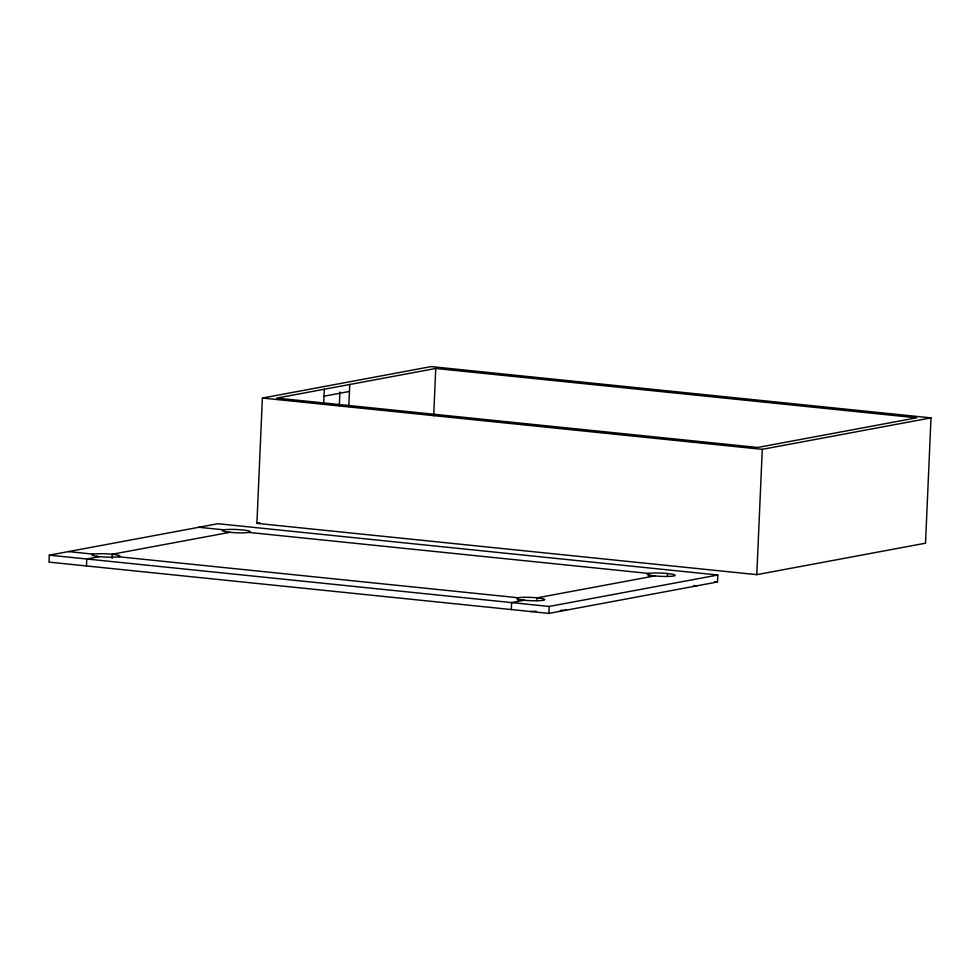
<?xml version="1.0" encoding="UTF-8"?>
<svg xmlns="http://www.w3.org/2000/svg" width="980" height="980" viewBox="0 0 980 980"><rect width="100%" height="100%" fill="white"/><g stroke="black" fill="none" stroke-linecap="round" stroke-linejoin="round"><path stroke-width="1.47" d="M49.306 555.158L49 562.116L548.898 613.407L717.507 581.973L717.813 575.015L217.915 523.724L49.306 555.158L549.204 606.449L717.813 575.015M86.473 565.962L86.779 559.004L99.507 556.628M112.051 558.429L112.235 554.251L229.945 532.312M256.907 523.357L262.383 398.052L431.102 366.594L931 417.884L925.524 543.19L756.805 574.648L256.907 523.357L259.896 522.806M323.657 403.772L324.294 389.244M339.313 405.622L339.901 392M348.782 406.59L349.75 384.503M433.687 415.765L435.757 368.468L916.704 417.811L757.626 447.468L276.679 398.113L435.757 368.468M511.315 609.548L511.621 602.59L524.349 600.213M518.089 600.532L518.212 597.751L118.36 556.726M536.954 600.63L537.065 597.849L654.787 575.897M548.898 613.407L549.204 606.449M648.527 576.216L648.65 573.435L248.798 532.41M667.392 576.313L667.503 573.533M756.805 574.648L762.281 449.342L931 417.884M323.988 396.202L349.444 391.461M530.107 611.483L536.146 611.263M560.303 610.381L566.342 610.16M262.383 398.052L762.281 449.342M198.83 527.277L223.82 529.837M714.506 581.667L717.507 581.973M693.779 585.526L696.78 585.844M68.392 551.593L93.382 554.166M651.761 575.529A14.039 1.642 2.5 0 0 674.853 575.64A14.039 1.642 2.5 0 0 656.808 572.969A14.039 1.642 2.5 0 0 651.761 575.529M226.931 531.944A14.039 1.642 2.5 0 0 250.023 532.054A14.039 1.642 2.5 0 0 231.978 529.384A14.039 1.642 2.5 0 0 226.931 531.944M521.323 599.846A14.039 1.642 2.5 0 0 544.415 599.968A14.039 1.642 2.5 0 0 526.37 597.286A14.039 1.642 2.5 0 0 521.323 599.846M96.493 556.26A14.039 1.642 2.5 0 0 119.585 556.37A14.039 1.642 2.5 0 0 101.54 553.7A14.039 1.642 2.5 0 0 96.493 556.26"/></g></svg>
